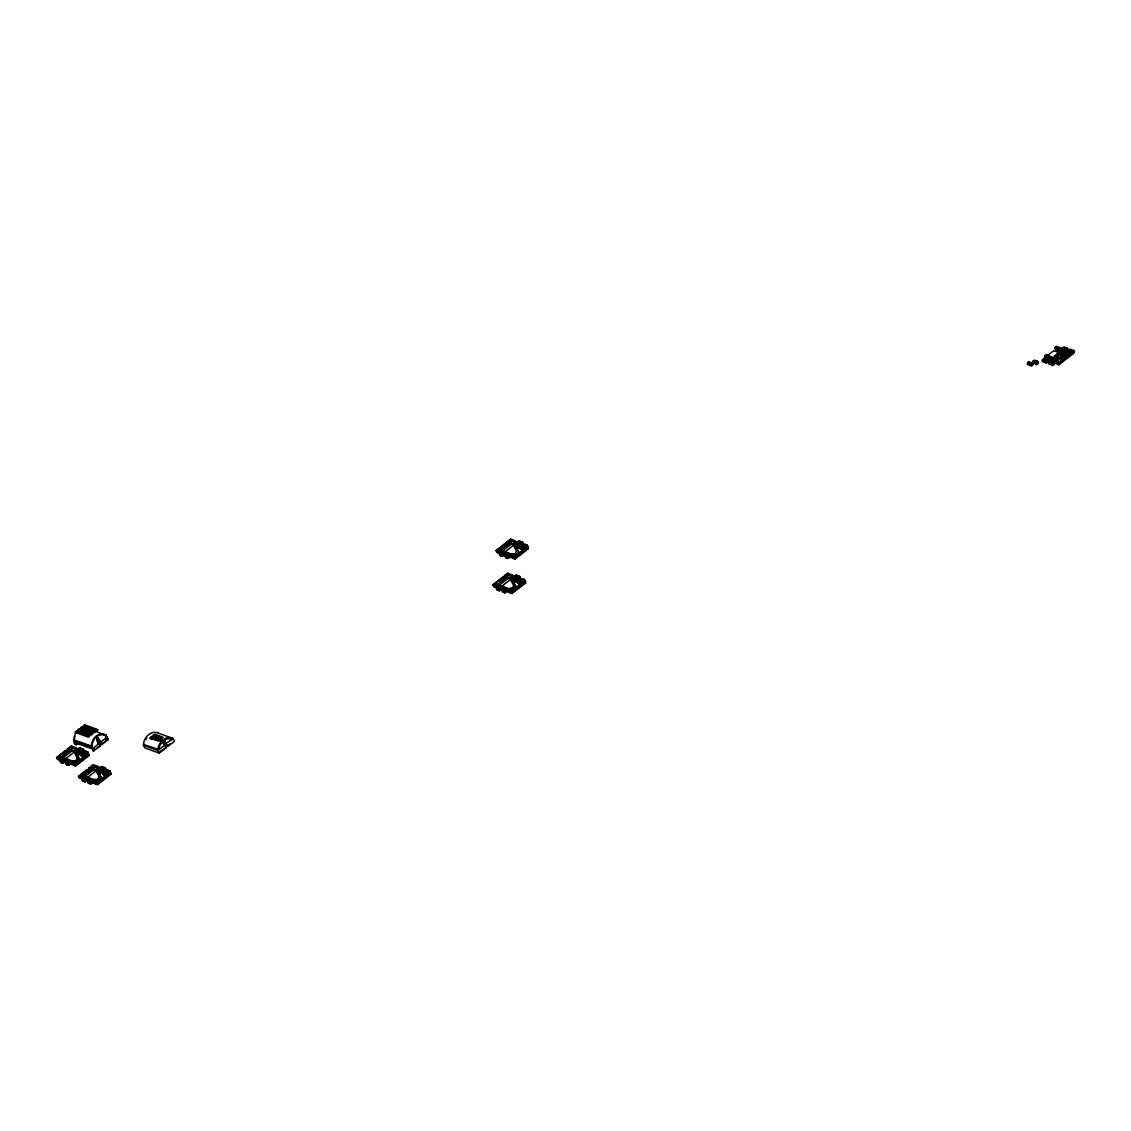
<?xml version="1.0" encoding="UTF-8"?>
<svg xmlns="http://www.w3.org/2000/svg" width="1131" height="1131" viewBox="0 0 1131 1131"><rect width="100%" height="100%" fill="white"/><g stroke="black" fill="none" stroke-linecap="round" stroke-linejoin="round"><path stroke-width="1.5" d="M1071.637 352.137L1072.513 353.381A1.682 1.371 -69.9 0 0 1074.393 352.094A1.682 1.371 -69.9 0 0 1073.361 350.158A1.682 1.371 -69.9 0 0 1071.665 351.798L1068.951 350.808A1.682 1.371 -69.9 0 1 1071.651 349.988M1065.218 349.606L1065.883 350.935A1.682 1.371 -69.9 0 0 1067.947 349.79A1.682 1.371 -69.9 0 0 1066.957 347.811A1.682 1.371 -69.9 0 0 1065.232 349.394L1062.518 348.419A1.682 1.371 -69.9 0 1 1065.232 347.684M76.781 743.534L77.148 744.269L76.781 743.534C81.22 740.536 73.939 749.697 73.854 740.395L73.982 738.02A10.971 8.949 -69.9 0 1 86.875 728.011L88.656 728.901M1054.05 362.118L1054.163 363.998A1.682 1.371 -69.9 0 1 1052.367 365.483A1.682 1.371 -69.9 0 1 1051.491 363.433A1.682 1.371 -69.9 0 1 1053.442 362.316L1058.277 363.659L1058.828 364.776L1072.81 353.918L1071.241 352.434M77.686 752.85A1.682 1.371 -69.9 0 0 75.523 751.846A1.682 1.371 -69.9 0 0 75.607 754.66L77.643 755.395L79.707 753.585A1.682 1.371 -69.9 0 0 77.558 752.582A1.682 1.371 -69.9 0 0 77.643 755.395L80.683 761.474M99.387 770.72A1.682 1.371 -69.9 0 0 97.167 770.819A1.682 1.371 -69.9 0 0 97.535 773.321L99.556 774.056L101.634 772.247A1.682 1.371 -69.9 0 0 99.471 771.243A1.682 1.371 -69.9 0 0 99.556 774.056L102.596 780.121M514.025 579.765A1.711 1.385 -69.9 0 0 511.749 579.326A1.711 1.385 -69.9 0 0 511.99 582.027L514.04 582.776L516.146 580.938A1.711 1.385 -69.9 0 0 513.955 579.92A1.711 1.385 -69.9 0 0 514.04 582.776L517.121 588.94M1061.458 352.094L1060.341 353.466M76.894 751.055L76.215 747.775L71.352 745.993L66.743 749.584L67.803 750.871L65.103 753.048M86.437 755.508L88.345 753.571L88.006 752.893L85.942 754.504L86.847 755.649L85.843 753.656M68.312 763.241L69.274 763.439L68.539 764.358L67.846 762.987L75.678 765.927L89.109 755.508L88.303 754.066M98.977 768.105L98.821 769.702L97.45 766.974L93.095 765.376L90.551 766.761L93.265 764.655L98.128 766.436L98.977 768.105L95.994 767.016M103.6 771.809L104.759 768.67L104.137 769.914M108.364 774.155L110.258 772.233L109.933 771.554L107.855 773.166L108.76 774.311L107.77 772.303M90.452 782.044L97.591 784.589L111.022 774.17L110.216 772.713M516.245 544.167L515.566 540.887L510.703 539.105L507.989 541.226L508.54 542.329L517.22 545.51M512.979 578.605L512.597 575.043L507.663 573.233L504.893 575.382L505.458 576.513L514.266 579.722M518.521 579.553C518.182 574.633 520.967 580.896 517.758 576.923L514.676 575.792L513.983 576.343L514.803 577.998M525.788 548.62L527.696 546.683L527.357 546.019L525.293 547.616L526.198 548.761L525.194 546.768M522.465 581.871L522.974 582.875C527.583 577.757 521.179 584.289 523.766 579.92L519.143 578.224L524.473 579.369L524.982 580.387M514.662 558.304L513.149 556.113L506.363 554.43L507.197 556.099L515.029 559.039L528.46 548.62L527.654 547.178M511.664 592.715L510.138 590.495L503.253 588.784L504.101 590.481L512.046 593.464L525.675 582.889L524.855 581.419M159.16 753.119L157.859 750.532C157.562 743.039 165.677 734.556 173.213 738.614L174.513 741.201L167.586 746.573L163.684 740.013L162.171 741.187L166.073 747.747L159.16 753.119L144.782 747.86L143.481 745.272C143.185 737.78 151.3 729.311 158.835 733.355M144.612 744.396L143.566 744.509L159.004 749.641C159.004 743.392 165.706 736.465 172.082 739.49L172.633 738.359M64.481 761.912L62.813 760.103A1.682 1.371 -69.9 0 0 62.106 762.916A1.682 1.371 -69.9 0 0 64.481 761.912L64.156 760.371L62.021 759.467A1.682 1.371 -69.9 0 0 60.226 761.036A1.682 1.371 -69.9 0 0 61.583 762.718M77.474 752.765C77.261 757.247 80.669 751.592 77.445 753.67M86.408 780.56L84.726 778.764A1.682 1.371 -69.9 0 0 84.033 781.578A1.682 1.371 -69.9 0 0 86.408 780.56L85.8 778.807L78.463 776.149L87.073 769.462L88.586 771.653M99.471 772.374C100.97 775.47 101.309 769.278 98.878 772.812M99.443 772.105L98.92 771.059M503.832 555.024L503.507 553.483L502.164 553.229A1.682 1.371 -69.9 0 0 501.471 556.028A1.682 1.371 -69.9 0 0 503.832 555.024L502.899 553.13M497.569 586.706L498.262 586.155L498.828 587.286A1.697 1.385 -69.9 0 1 499.04 587.583A1.697 1.385 -69.9 0 0 498.276 590.41A1.697 1.385 -69.9 0 0 500.694 589.378L500.354 587.823L498.191 586.904A1.697 1.385 -69.9 0 0 496.396 589.152A1.697 1.385 -69.9 0 0 498.757 589.604M516.909 546.824C518.394 549.92 518.733 543.728 516.316 547.263M516.881 546.556L515.764 545.679M80.527 778.354L79.17 777.803L86.931 780.687L85.56 777.958L84.882 780.984L85.079 779.627L87.243 780.447L86.423 778.821L90.48 780.305L88.784 780.249A1.682 1.371 -69.9 0 0 87.737 782.369A1.682 1.371 -69.9 0 0 89.434 783.316M501.231 589.52L499.831 586.735L499.139 587.272L499.987 588.968L498.997 589.746L499.337 588.431L501.542 589.265L500.708 587.611L503.451 588.615M1047.32 357.65L1047.136 358.414L1046.769 356.548L1047.32 357.65L1044.676 355.869L1046.514 354.455L1048.578 356.251L1047.49 357.113L1046.854 355.841L1044.676 355.869L1057.443 360.365L1059.266 362.019L1056.043 360.761L1056.594 361.863L1057.853 361.496L1057.301 360.393L1056.043 360.761M76.555 761.319L77.092 757.614L79.128 758.364L78.138 761.177L78.958 762.803M100.871 781.464L100.065 779.839L101.041 777.011L99.019 776.276L98.029 779.089L94.962 781.38L95.513 782.496M516.98 545.552A1.682 1.371 -69.9 0 0 514.732 545.114A1.682 1.371 -69.9 0 0 514.958 547.772L516.443 550.726L515.467 553.554L512.385 555.844M518.309 555.915L517.489 554.289L518.479 551.476L516.443 550.726M515.383 590.297L514.548 588.643L515.538 585.787L513.488 585.038L512.951 588.799M1059.309 352.222L1060.284 351.472M106.144 737.893L105.862 735.15M145.913 739.448L146.832 737.949M75.607 752.737L76.965 752.582M83.199 751.974A1.682 1.371 -69.9 0 1 82.492 752.271L81.163 751.224A1.682 1.371 -69.9 0 1 81.333 749.966L81.573 749.599A1.682 1.371 -69.9 0 1 83.553 749.358A1.682 1.371 -69.9 0 1 83.496 751.677M516.443 546.683L515.439 545.382L515.213 547.065M520.684 543.078L520.924 542.71A1.682 1.371 -69.9 0 1 523.201 542.965A1.682 1.371 -69.9 0 1 521.843 545.382L520.514 544.336A1.682 1.371 -69.9 0 1 520.684 543.078L521.843 545.382M522.282 580.288L519.709 579.355A1.697 1.385 -69.9 0 1 518.959 579.595L517.616 578.535A1.697 1.385 -69.9 0 1 517.786 577.262L518.026 576.895A1.697 1.385 -69.9 0 1 520.218 578.62M83.143 779.316L83.1 780.277M90.226 781.903C91.159 784.546 91.173 780.319 88.925 779.966L95.711 781.662L96.22 782.666L95.117 783.048C95.951 785.14 99.726 781.733 97.096 780.588M498.177 588.997L498.22 588.021M503.832 591.061L503.875 590.085M160.234 740.522L151.936 737.483L150.579 738.995L150.098 738.02L151.455 736.55L159.768 739.589L159.796 740.918M1037.834 361.241L1037 361.369A1.682 1.371 -69.9 0 0 1035.204 362.825A1.682 1.371 -69.9 0 0 1036.378 364.62A1.682 1.371 -69.9 0 0 1037.975 362.853L1038.385 362.344M1047.758 361.355L1047.617 359.771L1046.797 359.898A1.682 1.371 -69.9 0 0 1044.987 361.355A1.682 1.371 -69.9 0 0 1046.161 363.15A1.682 1.371 -69.9 0 0 1047.773 361.383L1043.871 359.573M1072.329 353.296L1072.273 351.642L1056.481 346.411L1054.658 347.825L1055.774 350.045L1058.814 351.161L1059.917 350.299L1058.8 348.079M1029.026 362.443L1032.25 362.881L1032.914 364.253A1.682 1.371 -69.9 0 1 1031.316 366.034A1.682 1.371 -69.9 0 1 1030.143 364.224A1.682 1.371 -69.9 0 1 1031.939 362.768L1032.25 362.881M1037.311 361.482L1037.975 362.853M1047.617 359.771L1051.335 361.128L1050.303 361.92L1053.527 362.372L1050.812 361.383A1.682 1.371 -69.9 0 0 1048.833 362.316A1.682 1.371 -69.9 0 0 1049.427 364.422A1.682 1.371 -69.9 0 0 1051.335 363.433M76.244 752.723L77.346 752.596M97.817 771.031L97.789 772.6M515.086 581.956C514.633 576.471 514.322 585.391 513.545 581.405M1034.257 362.443L1033.423 362.528M1043.362 359.983L1043.333 361.157M1063.649 347.896L1062.518 348.617M1049.667 362.457L1050.374 362.259M61.215 760.654L62.205 761.022L61.3 761.714M88.84 781.224L88.798 782.398M518.564 542.074L518.323 543.036M159.768 739.589L158.397 741.059L150.098 738.02M58.232 758.958L56.55 757.487L65.16 750.814L66.658 752.992M72.327 763.383L71.776 762.266L74.307 760.88L74.872 761.983L60.339 756.681L58.303 758.251L57.752 757.148L65.669 750.998M66.743 749.584L71.168 746.714L76.088 749.415L74.052 750.998L74.49 751.889L65.131 759.155L64.693 758.265L62.643 759.82M67.294 750.687L66.22 752.101M57.455 758.647L59.519 757.035L59.618 757.883M70.193 748.75L71.564 747.676L72.073 748.68L70.688 749.754L69.783 748.609L71.168 747.534L76.088 749.415M76.993 743.604L78.124 742.728M77.12 743.859L78.251 742.982M62.233 755.861L68.228 751.21M74.49 751.889L70.136 750.291L60.777 757.558L60.339 756.681M61.413 759.269L62.106 758.731L62.657 759.848M65.018 762.04L63.647 759.297L62.954 759.834L63.788 761.502L65.329 761.799L64.509 760.173L69.118 762.054L70.051 763.948M77.572 749.061L81.305 749.641L81.983 752.907L80.612 750.164L77.572 749.061L78.251 750.489M80.895 749.358A1.682 1.371 -69.9 0 0 78.534 748.482L77.827 750.404L75.777 749.655M67.931 761.63L67.012 761.319L73.798 763.001L75.31 765.192M76.639 753.854L75.607 754.66L77.841 759.099L73.034 762.732M93.534 751.041L91.413 746.813L91.554 744.438A10.971 8.949 -69.9 0 1 104.448 734.429L106.229 735.32L108.336 739.547L101.62 744.764C98.086 733.496 93.562 737.907 100.249 745.824L93.534 751.041L91.597 746.092M96.842 739.01L98.213 737.949M68.524 761.87L69.217 761.333L69.769 762.45L71.804 760.866L72.243 761.757L65.131 759.155M80.867 751.521L82.916 752.271L83.355 750.39L87.907 752.044L88.416 753.048L85.942 754.504M88.289 728.732L106.229 735.32L105.536 735.857A10.179 8.299 -69.9 0 0 96.602 736.634A10.179 8.299 -69.9 0 0 92.106 746.29L91.413 746.813L73.854 740.395M83.652 753.048L84.712 754.349L83.652 753.048L85.885 751.309M72.285 762.45L74.307 760.88M84.161 753.232L85.702 752.03L86.267 753.133M67.012 761.319L73.105 763.538L76.625 760.626M87.907 752.044L82.407 756.13L80.442 754.844M73.204 764.386L75.268 762.789L73.543 765.065L76.173 763.934L75.169 761.941M71.168 746.714L71.734 747.831L69.698 749.401L84.472 754.716L85.023 755.833L77.106 761.983L75.791 760.598L76.343 761.7M94.41 748.878L93.717 750.32L93.35 749.584M93.025 750.857L94.848 749.443M97.294 747.534L100.249 745.824M97.704 737.765L101.111 744.566L104.787 741.724M105.565 740.225L108.336 739.547M89.208 754.391L74.83 765.56L75.678 765.927M88.6 755.324L75.169 765.744L74.802 765.008L88.218 754.575L89.109 755.508M83.1 774.749L89.773 769.49L88.713 768.189L89.83 767.907L90.381 769.023L93.647 766.493M80.216 776.912L79.665 775.795L87.582 769.645M88.713 768.189L89.83 767.907M78.463 776.149L78.972 777.153L79.665 776.615M89.264 769.306L88.133 770.762M99.033 780.63L97.704 779.245L99.033 780.63L106.95 774.495L106.385 773.378L91.102 767.878L90.381 769.023M78.972 777.153L81.446 775.696L81.941 776.686M84.882 780.008A1.682 1.371 -69.9 0 1 83.129 781.365L82.195 779.485A1.682 1.371 -69.9 0 1 83.934 778.128L86.606 776.926L87.045 777.817L96.418 770.536L95.965 769.66L98.001 768.076L93.081 766.196L91.71 767.256L93.491 766.337M79.368 777.294L80.089 778.128M82.846 775.527L90.141 769.858L89.137 767.864M96.418 770.536L92.063 768.953L82.69 776.219L82.252 775.329L96.785 780.644L98.538 779.273L98.991 780.164M83.326 777.93L84.019 777.393L84.571 778.496A1.682 1.371 -69.9 0 1 84.783 778.778M100.306 769.349L99.5 767.709L100.178 767.186L103.218 768.288L104.405 770.932L103.077 769.872A1.682 1.371 -69.9 0 1 103.246 768.613L103.487 768.26A1.682 1.371 -69.9 0 1 105.763 768.515A1.682 1.371 -69.9 0 1 104.405 770.932M86.126 779.061L88.147 777.492L88.6 778.382M99.5 767.709L103.218 768.288M90.452 780.517L91.13 779.994L91.696 781.097L93.717 779.528M107.813 769.971C104.109 771.794 108.039 775.004 104.589 769.575L109.834 770.706L110.329 771.71L107.855 773.166M105.141 770.692L102.78 770.183M93.689 780.927L95.725 779.344L96.785 780.644M96.234 779.528L94.198 781.111L94.75 782.214M106.074 771.893L107.629 770.678L108.18 771.794L104.321 774.792L104.759 775.682M103.487 774.862L108.378 770.96M88.925 779.966L95.032 782.2L98.468 779.528M106.385 773.378L109.834 770.706M95.117 783.048L97.195 781.45L97.69 782.44M151.922 739.589L157.152 735.532M111.121 773.053L96.743 784.221L97.591 784.589M110.513 773.972L97.082 784.405L96.715 783.656L110.145 773.236L111.022 774.17M159.782 737.37L159.641 736.465L159.782 737.37C162.002 738.826 159.909 735.602 160.8 737.751M162.935 741.455L164.447 740.282L167.586 746.573M159.004 749.641L164.787 745.159M160.687 751.069L166.073 747.747M167.996 745.4L170.3 743.604M497.965 552.805L495.901 550.599L504.511 543.926L506.009 546.103M506.094 542.696L507.155 543.983L506.094 542.696C507.678 541.014 508.088 545.283 506.759 542.173M507.381 555.901L496.608 552.253L497.993 552.211L497.103 550.26L505.02 544.11M507.989 541.226L510.519 539.826L515.439 542.527L513.403 544.11L513.842 545.001L504.483 552.267L504.044 551.377M504.511 543.926L505.062 545.029L506.646 543.799M507.31 543.29L508.54 542.329M506.575 542.315L507.579 544.322L510.519 540.646L515.439 542.527M496.806 551.758L498.87 550.147L499.379 551.15M509.134 541.721L511.608 540.265M497.654 551.363L499.69 549.793L514.223 555.095L513.149 553.808L511.127 555.378M511.085 540.943L505.062 545.029M497.117 552.437L497.993 552.211M500.27 549.991L504.2 546.937M513.842 545.001L509.487 543.403L500.128 550.684L501.952 551.348L511.311 544.068L510.873 543.191M500.764 552.38L501.457 551.843L503.549 553.526L505.585 551.942L511.594 554.869L511.155 553.978L509.12 555.561L508.568 554.444L507.876 554.982M502.305 552.946L502.998 552.409L504.369 555.151C500.128 552.239 503.974 558.12 502.305 552.946L495.901 550.599M516.924 542.173L520.656 542.753L521.334 546.019L519.963 543.276L516.924 542.173L518.295 544.916M520.246 547.333L520.613 548.068L518.493 545.962L520.529 544.393L515.128 542.767M520.218 544.633L522.268 545.382L522.706 543.502L527.258 545.156L527.767 546.16L525.293 547.616M523.003 546.16L525.236 544.421L526.367 546.527L525.053 545.142C521.744 545.199 524.501 548.874 523.512 546.344M511.636 555.561L513.658 553.992M525.816 545.425L520.91 549.313L518.323 547.22M506.363 554.43L512.456 556.65L515.906 553.978L515.142 553.709L516.457 555.095L524.374 548.945L523.059 547.56L523.611 548.662M521.759 549.242L527.258 545.156M512.555 557.498L514.619 555.901L512.894 558.177L515.524 557.046L514.52 555.052M528.559 547.503L514.181 558.672L515.029 559.039M527.951 548.436L514.52 558.855L514.153 558.12L527.569 547.687L528.46 548.62M494.728 587.145L492.635 584.897L501.372 578.125L502.899 580.33M503.041 576.824L504.115 578.139L503.041 576.824C505.076 575.439 503.804 579.341 505.458 576.513M504.794 589.336L505.486 588.799L506.052 589.93L508.116 588.332L496.481 584.077L494.417 585.674L493.851 584.543L501.881 578.309M504.893 575.382L507.48 573.968L511.891 575.58L513.29 578.365M503.606 577.955L502.447 579.44M493.554 586.07L495.647 584.444L496.156 585.448M498.319 584.755L501.344 586.593L510.844 579.213L510.392 578.309L512.456 576.711L507.466 574.788L506.066 575.877L508.582 574.407M499.987 581.419L508.045 575.099L507.48 573.968M493.865 586.763L499.987 588.968M506.575 576.895L502.39 580.146L501.372 578.125M510.844 579.213L506.434 577.602L496.919 584.981L496.481 584.077M498.771 585.646L508.286 578.266L507.833 577.375M502.461 586.254L500.397 587.866L492.635 584.897M513.983 576.343L517.758 576.923M513.036 581.207L511.99 582.027L514.237 586.537L512.499 587.894L514.548 588.643M516.386 581.843L515.566 580.189L517.63 578.591L512.145 576.951M508.088 589.746L510.152 588.148L511.226 589.463L513.007 588.078M523.003 579.638L518.026 583.596L520.868 584.981L518.875 583.525L521.221 581.702L520.133 580.387L522.409 578.62M510.661 588.332L508.597 589.93L509.162 591.061M520.133 580.387L522.225 579.355L522.791 580.486M515.566 580.189L520.967 582.083L521.532 583.214L513.502 589.449L512.159 588.049L509.374 590.212L509.94 591.343M503.253 588.784L509.445 591.046L512.937 588.332M520.967 582.083L524.473 579.369M520.203 581.801L520.769 582.932L522.635 581.49M509.544 591.909L511.636 590.283L509.883 592.587L512.555 591.442L511.537 589.407M525.788 581.758L511.184 593.096L512.046 593.464M525.166 582.691L511.537 593.28L511.155 592.531L524.784 581.942L525.675 582.889M1045.129 356.774L1045.85 356.208M1054.658 347.825L1056.1 348.362L1057.202 347.5L1066.674 350.963L1067.424 352.448L1065.826 351.854L1064.384 352.985L1065.967 353.565M1047.956 354.993L1046.854 355.841L1057.443 360.365L1060.228 358.188L1062.659 361.807L1061.345 360.407M1044.45 359.517L1043.899 358.4L1046.444 356.421M1047.518 356.463L1045.694 357.877L1058.545 362.584L1070.463 353.339M1062.136 353.678L1063.592 356.449L1066.349 354.3L1064.752 353.72L1066.194 352.603L1058.319 349.719L1057.216 350.582L1056.1 348.362M1058.446 350.426L1059.549 349.564L1057.952 348.984L1056.849 349.832L1058.814 351.161M1060.411 355.827L1062.362 356.534L1061.415 354.653L1057.612 353.48L1054.177 356.152L1057.57 358.301M1054.728 357.255L1058.178 354.583L1061.005 355.615M1061.528 358.046L1059.394 353.918L1060.426 353.112L1065.402 355.035L1064.299 352.815L1066.674 350.963M1057.018 357.184L1060.454 354.512M1064.299 352.815L1066.25 353.522L1069.346 351.105L1069.742 353.89L1068.314 353.381M1058.277 363.659L1072.259 352.801M1061.896 361.524L1071.015 354.441M153.194 735.207L154.862 734.33L163.161 737.355L161.507 738.232L153.194 735.207L153.675 736.14M156.431 737.143L162.454 738.854M1028.645 362.768L1028.616 364.083M67.294 763.849A1.682 1.371 -69.9 0 1 69.443 762.181A1.682 1.371 -69.9 0 1 69.373 765.008A1.682 1.371 -69.9 0 1 67.294 763.849L67.761 762.888M515.637 576.245L516.358 576.273M1050.869 363.037L1054.191 363.701M154.155 735.814L155.343 735.291L162.27 737.822M1057.231 348.419L1058.489 348.051M512.838 581.32L511.876 580.797M498.997 587.555L500.694 589.378M67.224 761.488L66.87 761.587A1.682 1.371 -69.9 0 0 65.951 764.089A1.682 1.371 -69.9 0 0 68.157 764.16M92.106 746.29L73.868 739.914M522.07 550.74L523.724 550.684L521.25 549.058M519.2 585.038L520.868 584.981L516.132 581.15M82.719 757.629L84.373 757.572L81.899 755.946L86.465 752.299L87.016 753.416M104.632 776.276L106.286 776.234L103.812 774.608M507.282 554.741L506.221 554.699A1.682 1.371 -69.9 0 0 505.218 557.018A1.682 1.371 -69.9 0 0 507.211 557.569M503.846 588.968L503.111 589.067A1.697 1.385 -69.9 0 0 502.093 591.414A1.697 1.385 -69.9 0 0 504.115 591.965M1048.338 356.208L1044.676 355.869L1056.213 359.093L1058.277 357.481L1060.228 358.188M1044.592 361.581A1.682 1.371 -69.9 0 1 1042.273 361.072A1.682 1.371 -69.9 0 1 1044.083 358.909L1044.903 358.781L1043.899 358.4M1059.28 348.065L1062.094 349.097M1071.792 353.551L1072.81 353.918M1059.563 352.9L1053.739 350.766L1047.716 355.431L1057.937 359.163M1067.353 355.742L1068.668 357.127L1063.366 355.191M1062.476 354.215L1064.427 354.936L1063.493 352.844A1.682 1.371 -69.9 0 0 1061.33 351.84A1.682 1.371 -69.9 0 0 1061.415 354.653L1063.465 353.056L1061.316 352.236M1065.543 357.156L1063.508 356.421L1061.444 358.018L1063.479 358.753M1057.301 360.393L1058.715 360.902M1051.024 359.008L1055.732 360.718L1055.364 359.983M1051.067 360.761L1055.887 362.514M1044.394 359.022L1047.235 360.068M1048.168 360.874L1050.657 361.779M1054.601 363.221L1058.828 364.776M1037.452 361.538L1034.3 360.379A1.682 1.371 -69.9 0 0 1032.462 362.132A1.682 1.371 -69.9 0 0 1034.158 363.546M519.242 541.014L522.282 542.131L523.229 544.011M522.013 544.025L527.767 546.16M526.579 546.273L527.696 546.683M528.078 547.885L526.579 545.693M518.493 545.962L523.073 547.644M524.374 548.945L518.931 546.853L516.994 548.507L514.958 547.772M519.793 547.955L521.306 548.507M516.499 547.15L518.026 547.715M522.197 550.133L523.724 550.684L519.058 546.697A1.682 1.371 -69.9 0 0 516.909 545.693A1.682 1.371 -69.9 0 0 516.994 548.507L520.034 554.586M515.34 548.507L517.362 549.256M517.489 554.289L515.467 553.554L517.941 555.18M497.103 550.26L502.998 552.409M507.918 554.755L503.861 553.285L504.68 554.911M516.33 575.17L519.412 576.301L520.373 578.21M523.78 580.514L524.911 580.924M517.305 578.846L519.398 579.595L519.143 578.224M525.293 582.14L523.865 580.783M522.974 582.875L522.366 581.009M516.019 581.094L520.67 582.79M520.769 582.932L521.532 583.214M516.881 582.211L518.422 582.776M512.357 582.776L514.421 583.525M514.69 587.441L516.754 588.191M513.46 588.982L515.001 589.548M513.502 589.449L512.159 588.049M502.913 587.159L507.155 588.714M493.851 584.543L499.831 586.735M504.808 590.891L506.349 591.442L505.387 589.534M158.241 733.114L173.213 738.614L165.536 743.703M171.318 739.207L172.082 739.49M159.754 737.101L161.026 737.568M143.481 745.272L157.859 750.532M158.269 751.493L159.542 751.959M88.472 729.622L93.435 731.446M100.122 742.572L106.823 737.355L107.827 739.363M98.736 743.647L92.53 749.033L74.957 742.615M91.06 747.718L76.159 742.275L75.466 742.813L76.47 744.806M79.891 747.902L82.931 749.019L83.878 750.899M82.662 750.913L87.228 752.582L88.727 754.773M87.228 753.161L88.345 753.571M78.138 750.164L81.178 751.281L79.142 752.85L81.262 754.957L80.895 754.221M68.638 748.114L70.136 750.291M79.58 753.741L85.023 755.833M77.148 754.038L78.675 754.603M75.989 755.395L78.011 756.144M101.818 766.564L104.858 767.666L105.805 769.547M104.589 769.575L110.329 771.71M109.142 771.823L110.258 772.233M76.116 760.442L78.138 761.177M110.654 773.42L109.142 771.243M99.599 771.71L106.95 774.495M57.752 757.148L63.647 759.297M101.875 773.137L103.19 773.618L102.808 772.883M103.882 774.056L102.356 773.505L102.737 774.24M99.076 772.699L100.588 773.251M56.55 757.487L64.198 760.414L66.234 758.83L66.672 759.721M63.704 761.403L62.742 761.205L62.968 762.322L63.704 761.403L57.257 759.141L58.614 759.693M97.902 774.056L99.924 774.792M100.065 779.839L98.029 779.089L98.482 779.98M87.045 777.817L92.77 779.895M79.665 775.795L85.56 777.958M89.618 779.429L91.696 781.097M97.224 783.854L95.81 782.511M79.707 777.972L85.716 780.164M89.759 781.634L95.456 783.726M512.937 581.56L512.371 580.74M498.191 586.904L500.892 585.688L501.344 586.593M1029.535 361.892L1029.238 361.779A1.682 1.371 -69.9 0 0 1027.4 363.744A1.682 1.371 -69.9 0 0 1029.436 364.748M507.197 556.099L506.942 554.614M518.111 544.138L517.885 541.593A1.682 1.371 -69.9 0 1 520.246 542.47M515.17 578.337L514.944 575.764A1.697 1.385 -69.9 0 1 517.305 576.216M100.673 769.674L100.447 767.143A1.682 1.371 -69.9 0 1 102.652 767.214M507.056 555.844L506.108 556.763M79.707 753.797L84.373 757.572M101.62 772.459L106.286 776.234M78.972 754.108L81.559 756.201M106.696 739.335L107.134 739.9L106.766 739.151M1065.826 351.854L1066.194 352.603M1066.25 353.522L1067.918 356.859M1057.202 347.5L1058.319 349.719M1056.481 346.411L1057.047 347.528M1057.612 353.48L1058.178 354.583M1053.018 362.91L1053.569 364.026M1035.671 361.355L1035.119 360.252L1034.37 361.609M524.544 544.958L525.109 546.061M522.706 543.502L523.54 545.17M517.616 541.636L518.45 543.304M512.343 540.491L512.894 541.608M510.703 539.105L511.198 540.109M510.519 539.826L511.424 541.791M515.976 553.738L516.457 555.095M509.544 541.862L510.039 542.866M508.498 541.41L509.487 543.403M514.619 555.901L515.128 556.904M513.149 553.808L513.714 554.911M507.084 542.498L508.073 544.506M512.456 556.65L512.965 557.654M508.469 555.165L509.402 557.06M519.836 577.687L520.684 579.383M520.656 580.571L521.221 581.702M507.041 553.893L507.607 554.996M517.786 577.262L518.959 579.595M506.858 556.127L508.017 558.431M517.065 577.474L517.885 579.129M505.189 555.971L506.137 557.866M514.676 575.792L515.524 577.489M517.348 581.588L517.715 582.338M501.5 550.458L501.952 551.348M501.287 554.091L502.447 556.395M499.619 553.936L500.566 555.83M509.332 574.647L509.883 575.764M507.663 573.233L508.172 574.251M507.876 574.944L508.385 575.962M506.476 576.032L506.985 577.036M505.416 575.566L506.434 577.602M511.636 590.283L512.145 591.287M503.648 576.343L504.992 578.704M509.445 591.046L509.954 592.05M508.653 590.877L509.473 592.531M506.009 589.887A1.697 1.385 -69.9 0 0 503.762 590.495L504.935 592.842M498.107 588.431L499.28 590.778M495.703 585.222L496.269 586.353M494.247 585.519L494.756 586.537M161.507 738.232L161.973 739.165M162.171 741.187L164.023 744.877M154.862 734.33L155.343 735.291M154.749 737.907L155.866 740.126M151.455 736.55L151.936 737.483M105.635 740.042L106.003 740.777M96.927 740.027L99.74 745.64M105.635 773.095L106.187 774.212M102.539 768.826L103.911 771.568M101.507 772.402L101.055 771.512L103.091 769.942L97.69 768.317L98.51 769.942M94.919 766.04L95.471 767.157M97.535 773.321L99.754 777.76M93.095 765.376L93.986 767.341L92.615 768.401L92.106 767.412M85.193 751.846L85.758 752.949M93.435 768.727L93.887 769.617L84.514 776.884L84.076 775.993M83.355 750.39L84.189 752.058M91.06 766.959L92.063 768.953M90.551 766.761L91.102 767.878M77.926 742.643L78.293 743.392M83.708 754.448L84.26 755.55M81.333 749.966L82.492 752.271M83.722 754.533L84.175 755.423M95.725 779.344L96.729 781.351M89.321 767.723L90.65 770.041M89.222 768.373L89.773 769.49M78.265 748.524L79.099 750.192M95.032 782.2L95.527 783.203M78.392 750.687L78.944 751.804M87.073 769.462L88.077 771.469M91.031 780.715L91.979 782.595M72.992 747.379L73.543 748.496M71.352 745.993L71.847 746.997M89.434 781.662L90.579 783.967M87.766 781.521L88.699 783.401M71.522 750.079L71.96 750.956L62.601 758.237L62.148 757.346M75.268 762.789L75.777 763.793M83.864 779.627L85.009 781.931M73.798 760.696L74.363 761.799M81.489 776.46L82.04 777.577M67.733 749.386L68.722 751.394M67.252 749.768L67.803 750.871M73.105 763.538L73.614 764.542M65.16 750.814L66.163 752.808M67.69 760.781L68.256 761.884M67.507 763.001L68.666 765.319M65.838 762.86L66.786 764.754M61.936 760.979L63.096 763.284M60.268 760.824L61.215 762.718M80.061 749.288L78.972 749.924M1059.394 353.918A1.682 1.371 -69.9 0 1 1058.913 351.6A1.682 1.371 -69.9 0 1 1061.019 351.034M501.641 555.533A1.682 1.371 -69.9 0 1 499.605 554.784A1.682 1.371 -69.9 0 1 501.005 552.564M506.405 591.018A1.697 1.385 -69.9 0 1 504.567 592.828A1.697 1.385 -69.9 0 1 503.762 590.495M90.07 782.822A1.682 1.371 -69.9 0 1 89.773 783.119M83.129 781.365A1.682 1.371 -69.9 0 1 82.195 779.485M74.632 738.034A10.179 8.299 -69.9 0 1 75.028 736.224M85.122 728.392A10.179 8.299 -69.9 0 1 86.592 728.746M85.631 728.59A10.207 8.327 -69.9 0 1 87.101 728.958M1030.935 364.281C1031.613 366.755 1032.674 362.288 1030.935 364.281M1035.996 362.881C1036.66 365.355 1037.763 360.874 1035.996 362.881M1045.779 361.411C1046.429 363.885 1047.589 359.404 1045.779 361.411M1052.212 363.758C1052.82 366.232 1054.078 361.764 1052.212 363.758M1061.33 352.971C1062.235 356.251 1063.663 350.299 1061.33 352.971M1066.066 349.323C1066.731 351.783 1067.862 347.358 1066.066 349.323M1072.513 351.684C1073.192 354.144 1074.238 349.705 1072.513 351.684M81.969 750.517C82.634 752.992 83.736 748.538 81.969 750.517M507.494 556.678C508.116 559.166 509.318 554.671 507.494 556.678M504.412 591.061C505.034 593.563 506.264 589.067 504.412 591.061M521.32 543.629C521.985 546.103 523.087 541.65 521.32 543.629M76.357 731.206L74.971 732.28L88.501 737.214L89.872 736.154L76.357 731.206M79.099 729.071L77.728 730.145L91.243 735.079L92.629 734.005L79.099 729.071M81.856 726.936L80.485 727.996L94 732.945L95.386 731.87L81.856 726.936M84.613 724.801L83.242 725.862L96.757 730.796L98.128 729.735L84.613 724.801M1050.176 356.831L1049.455 358.428L1050.176 356.831M508.724 558.12A1.682 1.371 -69.9 0 0 508.794 555.293A1.682 1.371 -69.9 0 0 506.646 556.961A1.682 1.371 -69.9 0 0 508.724 558.12M91.3 783.67A1.682 1.371 -69.9 0 0 91.371 780.842A1.682 1.371 -69.9 0 0 89.222 782.511A1.682 1.371 -69.9 0 0 91.3 783.67"/></g></svg>
